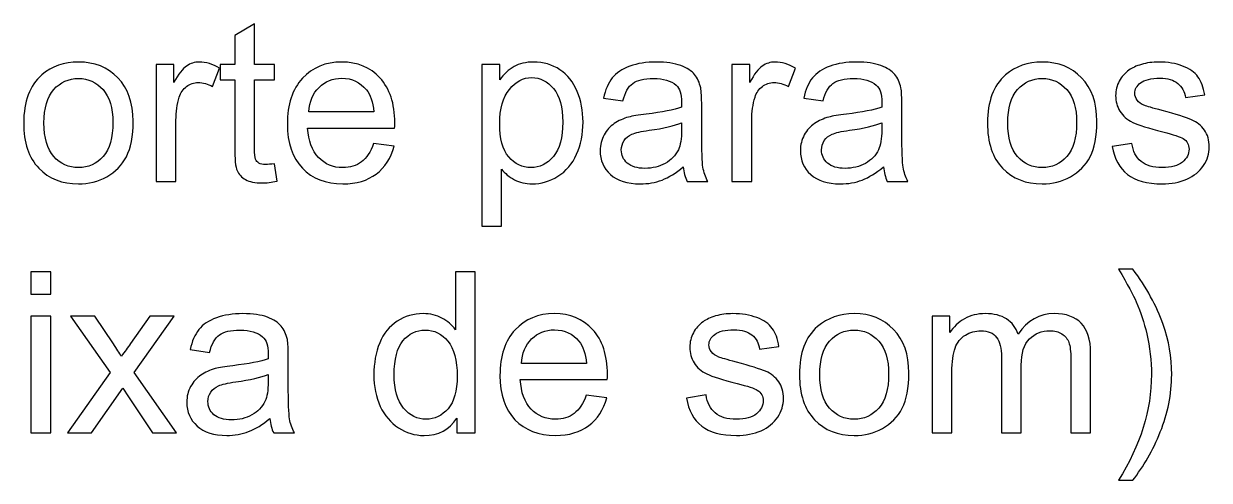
# Model space of a CAD drawing. Header units: millimetres. Extents: x -300 to 279, y -192 to 238.
# Drawn here: x 34.2 to 101, y 151.5 to 177.3 of the extents above; entities that cross this region are included whole.
import ezdxf

# ---------------------------------------------------------------- set-up
doc = ezdxf.new("R2010")
doc.units = ezdxf.units.MM
doc.layers.add('CAMADA_1', color=7, linetype='CONTINUOUS')

msp = doc.modelspace()

# ---------------------------------------------------------------- linework, layer by layer
at = {"layer": 'CAMADA_1', "color": 250}
for points, knots in [([(48.2909, 169.3916), (48.2909, 169.3916), (48.4433, 168.4052), (48.4433, 168.4052), (48.13, 168.3396), (47.8485, 168.3057), (47.603, 168.3057), (47.1987, 168.3057), (46.8854, 168.3692), (46.6611, 168.4983), (46.4388, 168.6274), (46.2822, 168.7947), (46.1912, 169.0042), (46.1002, 169.2138), (46.0557, 169.654), (46.0557, 170.325), (46.0557, 170.325), (46.0557, 174.1223), (46.0557, 174.1223), (46.0557, 174.1223), (45.2302, 174.1223), (45.2302, 174.1223), (45.2302, 174.1223), (45.2302, 174.9859), (45.2302, 174.9859), (45.2302, 174.9859), (46.0557, 174.9859), (46.0557, 174.9859), (46.0557, 174.9859), (46.0557, 176.6157), (46.0557, 176.6157), (46.0557, 176.6157), (47.1733, 177.2867), (47.1733, 177.2867), (47.1733, 177.2867), (47.1733, 174.9859), (47.1733, 174.9859), (47.1733, 174.9859), (48.2909, 174.9859), (48.2909, 174.9859), (48.2909, 174.9859), (48.2909, 174.1223), (48.2909, 174.1223), (48.2909, 174.1223), (47.1733, 174.1223), (47.1733, 174.1223), (47.1733, 174.1223), (47.1733, 170.2615), (47.1733, 170.2615), (47.1733, 169.9419), (47.1924, 169.7366), (47.2326, 169.6456), (47.2707, 169.5545), (47.3342, 169.4826), (47.4231, 169.4275), (47.512, 169.3746), (47.639, 169.3471), (47.8041, 169.3471), (47.9268, 169.3471), (48.0898, 169.3619), (48.2909, 169.3916)], [0, 0, 0, 0, 0.05, 0.05, 0.05, 0.1, 0.1, 0.1, 0.15, 0.15, 0.15, 0.2, 0.2, 0.2, 0.25, 0.25, 0.25, 0.3, 0.3, 0.3, 0.35, 0.35, 0.35, 0.4, 0.4, 0.4, 0.45, 0.45, 0.45, 0.5, 0.5, 0.5, 0.55, 0.55, 0.55, 0.6, 0.6, 0.6, 0.65, 0.65, 0.65, 0.7, 0.7, 0.7, 0.75, 0.75, 0.75, 0.8, 0.8, 0.8, 0.85, 0.85, 0.85, 0.9, 0.9, 0.9, 0.95, 0.95, 0.95, 1, 1, 1, 1]), ([(34.1537, 171.6903), (34.1537, 172.9073), (34.4924, 173.809), (35.1718, 174.3954), (35.737, 174.8822), (36.4291, 175.1256), (37.244, 175.1256), (38.1479, 175.1256), (38.8887, 174.8293), (39.4644, 174.2366), (40.038, 173.6461), (40.3259, 172.8269), (40.3259, 171.7834), (40.3259, 170.9367), (40.1989, 170.2721), (39.9449, 169.7874), (39.6909, 169.3027), (39.3205, 168.9259), (38.8337, 168.6571), (38.3489, 168.3882), (37.8177, 168.2549), (37.244, 168.2549), (36.3212, 168.2549), (35.5761, 168.5491), (35.0067, 169.1397), (34.4373, 169.7302), (34.1537, 170.5811), (34.1537, 171.6903)], [0, 0, 0, 0, 0.1111111, 0.1111111, 0.1111111, 0.2222222, 0.2222222, 0.2222222, 0.3333333, 0.3333333, 0.3333333, 0.4444444, 0.4444444, 0.4444444, 0.5555556, 0.5555556, 0.5555556, 0.6666667, 0.6666667, 0.6666667, 0.7777778, 0.7777778, 0.7777778, 0.8888889, 0.8888889, 0.8888889, 1, 1, 1, 1]), ([(41.6234, 168.3946), (41.6234, 168.3946), (41.6234, 174.9859), (41.6234, 174.9859), (41.6234, 174.9859), (42.6267, 174.9859), (42.6267, 174.9859), (42.6267, 174.9859), (42.6267, 173.9763), (42.6267, 173.9763), (42.8828, 174.444), (43.1199, 174.7531), (43.3379, 174.9012), (43.5559, 175.0515), (43.7951, 175.1256), (44.0555, 175.1256), (44.4322, 175.1256), (44.8153, 175.0071), (45.2048, 174.7721), (45.2048, 174.7721), (44.8069, 173.7413), (44.8069, 173.7413), (44.5359, 173.8937), (44.265, 173.9699), (43.9941, 173.9699), (43.7507, 173.9699), (43.5326, 173.8958), (43.34, 173.7498), (43.1474, 173.6037), (43.0098, 173.4005), (42.9273, 173.1402), (42.8024, 172.7444), (42.741, 172.3104), (42.741, 171.8384), (42.741, 171.8384), (42.741, 168.3946), (42.741, 168.3946), (42.741, 168.3946), (41.6234, 168.3946), (41.6234, 168.3946)], [0, 0, 0, 0, 0.0769231, 0.0769231, 0.0769231, 0.1538462, 0.1538462, 0.1538462, 0.2307692, 0.2307692, 0.2307692, 0.3076923, 0.3076923, 0.3076923, 0.3846154, 0.3846154, 0.3846154, 0.4615385, 0.4615385, 0.4615385, 0.5384615, 0.5384615, 0.5384615, 0.6153846, 0.6153846, 0.6153846, 0.6923077, 0.6923077, 0.6923077, 0.7692308, 0.7692308, 0.7692308, 0.8461538, 0.8461538, 0.8461538, 0.9230769, 0.9230769, 0.9230769, 1, 1, 1, 1]), ([(53.8895, 170.5282), (53.8895, 170.5282), (55.0452, 170.3758), (55.0452, 170.3758), (54.8653, 169.7048), (54.5287, 169.182), (54.0377, 168.8116), (53.5466, 168.4412), (52.9201, 168.2549), (52.156, 168.2549), (51.195, 168.2549), (50.433, 168.5512), (49.87, 169.1439), (49.3069, 169.7345), (49.0254, 170.5663), (49.0254, 171.6352), (49.0254, 172.7401), (49.309, 173.5995), (49.8784, 174.2091), (50.4478, 174.8208), (51.1865, 175.1256), (52.0946, 175.1256), (52.973, 175.1256), (53.6905, 174.8272), (54.2472, 174.2281), (54.8039, 173.6291), (55.0833, 172.7867), (55.0833, 171.7008), (55.0833, 171.6352), (55.0812, 171.5357), (55.077, 171.4045), (55.077, 171.4045), (50.1684, 171.4045), (50.1684, 171.4045), (50.2107, 170.6827), (50.4139, 170.1282), (50.7822, 169.745), (51.1484, 169.3619), (51.6077, 169.1693), (52.156, 169.1693), (52.5645, 169.1693), (52.9137, 169.2773), (53.2016, 169.4932), (53.4916, 169.7091), (53.7202, 170.0541), (53.8895, 170.5282)], [0, 0, 0, 0, 0.0666667, 0.0666667, 0.0666667, 0.1333333, 0.1333333, 0.1333333, 0.2, 0.2, 0.2, 0.2666667, 0.2666667, 0.2666667, 0.3333333, 0.3333333, 0.3333333, 0.4, 0.4, 0.4, 0.4666667, 0.4666667, 0.4666667, 0.5333333, 0.5333333, 0.5333333, 0.6, 0.6, 0.6, 0.6666667, 0.6666667, 0.6666667, 0.7333333, 0.7333333, 0.7333333, 0.8, 0.8, 0.8, 0.8666667, 0.8666667, 0.8666667, 0.9333333, 0.9333333, 0.9333333, 1, 1, 1, 1]), ([(59.9855, 165.8673), (59.9855, 165.8673), (59.9855, 174.9859), (59.9855, 174.9859), (59.9855, 174.9859), (61.0015, 174.9859), (61.0015, 174.9859), (61.0015, 174.9859), (61.0015, 174.1202), (61.0015, 174.1202), (61.2407, 174.4546), (61.5116, 174.7065), (61.8143, 174.8737), (62.1149, 175.0409), (62.4811, 175.1256), (62.9107, 175.1256), (63.4738, 175.1256), (63.9691, 174.9817), (64.3988, 174.6917), (64.8284, 174.4038), (65.1523, 173.9953), (65.3724, 173.4704), (65.5904, 172.9433), (65.7005, 172.3676), (65.7005, 171.7389), (65.7005, 171.068), (65.5799, 170.4626), (65.3386, 169.9228), (65.0973, 169.3852), (64.7459, 168.9725), (64.2845, 168.6846), (63.8251, 168.3988), (63.3404, 168.2549), (62.8324, 168.2549), (62.4599, 168.2549), (62.1255, 168.3332), (61.8312, 168.4899), (61.5349, 168.6465), (61.2936, 168.8433), (61.1031, 169.0825), (61.1031, 169.0825), (61.1031, 165.8673), (61.1031, 165.8673), (61.1031, 165.8673), (59.9855, 165.8673), (59.9855, 165.8673)], [0, 0, 0, 0, 0.0666667, 0.0666667, 0.0666667, 0.1333333, 0.1333333, 0.1333333, 0.2, 0.2, 0.2, 0.2666667, 0.2666667, 0.2666667, 0.3333333, 0.3333333, 0.3333333, 0.4, 0.4, 0.4, 0.4666667, 0.4666667, 0.4666667, 0.5333333, 0.5333333, 0.5333333, 0.6, 0.6, 0.6, 0.6666667, 0.6666667, 0.6666667, 0.7333333, 0.7333333, 0.7333333, 0.8, 0.8, 0.8, 0.8666667, 0.8666667, 0.8666667, 0.9333333, 0.9333333, 0.9333333, 1, 1, 1, 1]), ([(71.3541, 169.2201), (70.9392, 168.8666), (70.5392, 168.619), (70.1561, 168.4729), (69.773, 168.3269), (69.3623, 168.2549), (68.9221, 168.2549), (68.1982, 168.2549), (67.6415, 168.4306), (67.252, 168.7841), (66.8625, 169.1354), (66.6678, 169.5863), (66.6678, 170.1345), (66.6678, 170.4562), (66.7419, 170.7505), (66.8879, 171.0172), (67.0361, 171.2839), (67.2287, 171.4955), (67.4658, 171.6564), (67.705, 171.8173), (67.9717, 171.94), (68.2701, 172.0226), (68.4903, 172.0797), (68.8226, 172.1348), (69.265, 172.1898), (70.1667, 172.2956), (70.8334, 172.4247), (71.2589, 172.5729), (71.2631, 172.7253), (71.2652, 172.8227), (71.2652, 172.8629), (71.2652, 173.3159), (71.1594, 173.6355), (70.9477, 173.8217), (70.662, 174.0736), (70.2365, 174.1985), (69.6735, 174.1985), (69.1464, 174.1985), (68.757, 174.1054), (68.5072, 173.9212), (68.2553, 173.7371), (68.0712, 173.4111), (67.9505, 172.9412), (67.9505, 172.9412), (66.8583, 173.0936), (66.8583, 173.0936), (66.9578, 173.5614), (67.1208, 173.9403), (67.3494, 174.2281), (67.578, 174.516), (67.9082, 174.7361), (68.34, 174.8928), (68.7697, 175.0473), (69.2713, 175.1256), (69.8386, 175.1256), (70.4016, 175.1256), (70.8609, 175.06), (71.2144, 174.9266), (71.5658, 174.7933), (71.8261, 174.6282), (71.9912, 174.4271), (72.1563, 174.226), (72.2727, 173.972), (72.3405, 173.6651), (72.3765, 173.4746), (72.3955, 173.1317), (72.3955, 172.6385), (72.3955, 172.6385), (72.3955, 171.1569), (72.3955, 171.1569), (72.3955, 170.1218), (72.4188, 169.4678), (72.4654, 169.1905), (72.5098, 168.9132), (72.6029, 168.6486), (72.7384, 168.3946), (72.7384, 168.3946), (71.57, 168.3946), (71.57, 168.3946), (71.4578, 168.6296), (71.3859, 168.9047), (71.3541, 169.2201)], [0, 0, 0, 0, 0.037037, 0.037037, 0.037037, 0.0740741, 0.0740741, 0.0740741, 0.1111111, 0.1111111, 0.1111111, 0.1481481, 0.1481481, 0.1481481, 0.1851852, 0.1851852, 0.1851852, 0.2222222, 0.2222222, 0.2222222, 0.2592593, 0.2592593, 0.2592593, 0.2962963, 0.2962963, 0.2962963, 0.3333333, 0.3333333, 0.3333333, 0.3703704, 0.3703704, 0.3703704, 0.4074074, 0.4074074, 0.4074074, 0.4444444, 0.4444444, 0.4444444, 0.4814815, 0.4814815, 0.4814815, 0.5185185, 0.5185185, 0.5185185, 0.5555556, 0.5555556, 0.5555556, 0.5925926, 0.5925926, 0.5925926, 0.6296296, 0.6296296, 0.6296296, 0.6666667, 0.6666667, 0.6666667, 0.7037037, 0.7037037, 0.7037037, 0.7407407, 0.7407407, 0.7407407, 0.7777778, 0.7777778, 0.7777778, 0.8148148, 0.8148148, 0.8148148, 0.8518519, 0.8518519, 0.8518519, 0.8888889, 0.8888889, 0.8888889, 0.9259259, 0.9259259, 0.9259259, 0.962963, 0.962963, 0.962963, 1, 1, 1, 1]), ([(74.0994, 168.3946), (74.0994, 168.3946), (74.0994, 174.9859), (74.0994, 174.9859), (74.0994, 174.9859), (75.1027, 174.9859), (75.1027, 174.9859), (75.1027, 174.9859), (75.1027, 173.9763), (75.1027, 173.9763), (75.3588, 174.444), (75.5959, 174.7531), (75.8139, 174.9012), (76.0319, 175.0515), (76.2711, 175.1256), (76.5315, 175.1256), (76.9082, 175.1256), (77.2913, 175.0071), (77.6808, 174.7721), (77.6808, 174.7721), (77.2829, 173.7413), (77.2829, 173.7413), (77.0119, 173.8937), (76.741, 173.9699), (76.4701, 173.9699), (76.2267, 173.9699), (76.0086, 173.8958), (75.816, 173.7498), (75.6234, 173.6037), (75.4858, 173.4005), (75.4033, 173.1402), (75.2784, 172.7444), (75.217, 172.3104), (75.217, 171.8384), (75.217, 171.8384), (75.217, 168.3946), (75.217, 168.3946), (75.217, 168.3946), (74.0994, 168.3946), (74.0994, 168.3946)], [0, 0, 0, 0, 0.0769231, 0.0769231, 0.0769231, 0.1538462, 0.1538462, 0.1538462, 0.2307692, 0.2307692, 0.2307692, 0.3076923, 0.3076923, 0.3076923, 0.3846154, 0.3846154, 0.3846154, 0.4615385, 0.4615385, 0.4615385, 0.5384615, 0.5384615, 0.5384615, 0.6153846, 0.6153846, 0.6153846, 0.6923077, 0.6923077, 0.6923077, 0.7692308, 0.7692308, 0.7692308, 0.8461538, 0.8461538, 0.8461538, 0.9230769, 0.9230769, 0.9230769, 1, 1, 1, 1]), ([(82.6465, 169.2201), (82.2316, 168.8666), (81.8316, 168.619), (81.4485, 168.4729), (81.0654, 168.3269), (80.6547, 168.2549), (80.2145, 168.2549), (79.4906, 168.2549), (78.9339, 168.4306), (78.5444, 168.7841), (78.1549, 169.1354), (77.9602, 169.5863), (77.9602, 170.1345), (77.9602, 170.4562), (78.0343, 170.7505), (78.1803, 171.0172), (78.3285, 171.2839), (78.5211, 171.4955), (78.7582, 171.6564), (78.9974, 171.8173), (79.2641, 171.94), (79.5625, 172.0226), (79.7827, 172.0797), (80.115, 172.1348), (80.5574, 172.1898), (81.4591, 172.2956), (82.1258, 172.4247), (82.5513, 172.5729), (82.5555, 172.7253), (82.5576, 172.8227), (82.5576, 172.8629), (82.5576, 173.3159), (82.4518, 173.6355), (82.2401, 173.8217), (81.9544, 174.0736), (81.5289, 174.1985), (80.9659, 174.1985), (80.4388, 174.1985), (80.0494, 174.1054), (79.7996, 173.9212), (79.5477, 173.7371), (79.3636, 173.4111), (79.2429, 172.9412), (79.2429, 172.9412), (78.1507, 173.0936), (78.1507, 173.0936), (78.2502, 173.5614), (78.4132, 173.9403), (78.6418, 174.2281), (78.8704, 174.516), (79.2006, 174.7361), (79.6324, 174.8928), (80.0621, 175.0473), (80.5637, 175.1256), (81.131, 175.1256), (81.694, 175.1256), (82.1533, 175.06), (82.5068, 174.9266), (82.8582, 174.7933), (83.1185, 174.6282), (83.2836, 174.4271), (83.4487, 174.226), (83.5651, 173.972), (83.6329, 173.6651), (83.6689, 173.4746), (83.6879, 173.1317), (83.6879, 172.6385), (83.6879, 172.6385), (83.6879, 171.1569), (83.6879, 171.1569), (83.6879, 170.1218), (83.7112, 169.4678), (83.7578, 169.1905), (83.8022, 168.9132), (83.8953, 168.6486), (84.0308, 168.3946), (84.0308, 168.3946), (82.8624, 168.3946), (82.8624, 168.3946), (82.7502, 168.6296), (82.6783, 168.9047), (82.6465, 169.2201)], [0, 0, 0, 0, 0.037037, 0.037037, 0.037037, 0.0740741, 0.0740741, 0.0740741, 0.1111111, 0.1111111, 0.1111111, 0.1481481, 0.1481481, 0.1481481, 0.1851852, 0.1851852, 0.1851852, 0.2222222, 0.2222222, 0.2222222, 0.2592593, 0.2592593, 0.2592593, 0.2962963, 0.2962963, 0.2962963, 0.3333333, 0.3333333, 0.3333333, 0.3703704, 0.3703704, 0.3703704, 0.4074074, 0.4074074, 0.4074074, 0.4444444, 0.4444444, 0.4444444, 0.4814815, 0.4814815, 0.4814815, 0.5185185, 0.5185185, 0.5185185, 0.5555556, 0.5555556, 0.5555556, 0.5925926, 0.5925926, 0.5925926, 0.6296296, 0.6296296, 0.6296296, 0.6666667, 0.6666667, 0.6666667, 0.7037037, 0.7037037, 0.7037037, 0.7407407, 0.7407407, 0.7407407, 0.7777778, 0.7777778, 0.7777778, 0.8148148, 0.8148148, 0.8148148, 0.8518519, 0.8518519, 0.8518519, 0.8888889, 0.8888889, 0.8888889, 0.9259259, 0.9259259, 0.9259259, 0.962963, 0.962963, 0.962963, 1, 1, 1, 1]), ([(88.5139, 171.6903), (88.5139, 172.9073), (88.8526, 173.809), (89.532, 174.3954), (90.0972, 174.8822), (90.7893, 175.1256), (91.6042, 175.1256), (92.5081, 175.1256), (93.2489, 174.8293), (93.8246, 174.2366), (94.3982, 173.6461), (94.6861, 172.8269), (94.6861, 171.7834), (94.6861, 170.9367), (94.5591, 170.2721), (94.3051, 169.7874), (94.0511, 169.3027), (93.6807, 168.9259), (93.1939, 168.6571), (92.7091, 168.3882), (92.1779, 168.2549), (91.6042, 168.2549), (90.6814, 168.2549), (89.9363, 168.5491), (89.3669, 169.1397), (88.7975, 169.7302), (88.5139, 170.5811), (88.5139, 171.6903)], [0, 0, 0, 0, 0.1111111, 0.1111111, 0.1111111, 0.2222222, 0.2222222, 0.2222222, 0.3333333, 0.3333333, 0.3333333, 0.4444444, 0.4444444, 0.4444444, 0.5555556, 0.5555556, 0.5555556, 0.6666667, 0.6666667, 0.6666667, 0.7777778, 0.7777778, 0.7777778, 0.8888889, 0.8888889, 0.8888889, 1, 1, 1, 1]), ([(95.5518, 170.3631), (95.5518, 170.3631), (96.6567, 170.5409), (96.6567, 170.5409), (96.7181, 170.0985), (96.8917, 169.7599), (97.1753, 169.5228), (97.4589, 169.2878), (97.8569, 169.1693), (98.3649, 169.1693), (98.8792, 169.1693), (99.2602, 169.273), (99.51, 169.4826), (99.7576, 169.69), (99.8825, 169.9355), (99.8825, 170.2171), (99.8825, 170.4689), (99.7703, 170.6679), (99.5481, 170.8118), (99.3914, 170.9113), (99.0104, 171.0362), (98.4051, 171.1907), (97.588, 171.396), (97.0229, 171.5738), (96.7054, 171.7241), (96.39, 171.8765), (96.1508, 172.084), (95.9878, 172.3507), (95.8249, 172.6152), (95.7423, 172.9095), (95.7423, 173.2312), (95.7423, 173.5254), (95.81, 173.7963), (95.9434, 174.0461), (96.0789, 174.2959), (96.2609, 174.5033), (96.4916, 174.6684), (96.6652, 174.7954), (96.9022, 174.9034), (97.2007, 174.9923), (97.5013, 175.0812), (97.8209, 175.1256), (98.1638, 175.1256), (98.6802, 175.1256), (99.1332, 175.0515), (99.5227, 174.9012), (99.9143, 174.7531), (100.2021, 174.5499), (100.3884, 174.2959), (100.5725, 174.0398), (100.7017, 173.699), (100.7715, 173.2714), (100.7715, 173.2714), (99.6793, 173.119), (99.6793, 173.119), (99.6306, 173.4619), (99.4867, 173.7307), (99.2496, 173.9233), (99.0126, 174.116), (98.6781, 174.2112), (98.2442, 174.2112), (97.7341, 174.2112), (97.3679, 174.1265), (97.1499, 173.9572), (96.9319, 173.7879), (96.8218, 173.5889), (96.8218, 173.3624), (96.8218, 173.2185), (96.8663, 173.0873), (96.9573, 172.9708), (97.0483, 172.8523), (97.1901, 172.7528), (97.3848, 172.6745), (97.497, 172.6322), (97.823, 172.5369), (98.3691, 172.3888), (99.1565, 172.1792), (99.7068, 172.0056), (100.0201, 171.8723), (100.3334, 171.7389), (100.5789, 171.5421), (100.7567, 171.2881), (100.9366, 171.032), (101.0255, 170.7145), (101.0255, 170.3335), (101.0255, 169.9631), (100.9176, 169.6138), (100.6995, 169.2857), (100.4815, 168.9576), (100.1683, 168.7036), (99.7597, 168.5237), (99.3491, 168.3438), (98.8856, 168.2549), (98.3691, 168.2549), (97.514, 168.2549), (96.8599, 168.4327), (96.4112, 168.7862), (95.9624, 169.1418), (95.6767, 169.6667), (95.5518, 170.3631)], [0, 0, 0, 0, 0.030303, 0.030303, 0.030303, 0.0606061, 0.0606061, 0.0606061, 0.0909091, 0.0909091, 0.0909091, 0.1212121, 0.1212121, 0.1212121, 0.1515152, 0.1515152, 0.1515152, 0.1818182, 0.1818182, 0.1818182, 0.2121212, 0.2121212, 0.2121212, 0.2424242, 0.2424242, 0.2424242, 0.2727273, 0.2727273, 0.2727273, 0.3030303, 0.3030303, 0.3030303, 0.3333333, 0.3333333, 0.3333333, 0.3636364, 0.3636364, 0.3636364, 0.3939394, 0.3939394, 0.3939394, 0.4242424, 0.4242424, 0.4242424, 0.4545455, 0.4545455, 0.4545455, 0.4848485, 0.4848485, 0.4848485, 0.5151515, 0.5151515, 0.5151515, 0.5454545, 0.5454545, 0.5454545, 0.5757576, 0.5757576, 0.5757576, 0.6060606, 0.6060606, 0.6060606, 0.6363636, 0.6363636, 0.6363636, 0.6666667, 0.6666667, 0.6666667, 0.6969697, 0.6969697, 0.6969697, 0.7272727, 0.7272727, 0.7272727, 0.7575758, 0.7575758, 0.7575758, 0.7878788, 0.7878788, 0.7878788, 0.8181818, 0.8181818, 0.8181818, 0.8484848, 0.8484848, 0.8484848, 0.8787879, 0.8787879, 0.8787879, 0.9090909, 0.9090909, 0.9090909, 0.9393939, 0.9393939, 0.9393939, 0.969697, 0.969697, 0.969697, 1, 1, 1, 1]), ([(35.2967, 171.6881), (35.2967, 170.8457), (35.4809, 170.2149), (35.8492, 169.798), (36.2196, 169.3789), (36.6831, 169.1693), (37.244, 169.1693), (37.7986, 169.1693), (38.26, 169.3789), (38.6305, 169.8001), (38.9988, 170.2213), (39.1829, 170.8626), (39.1829, 171.7241), (39.1829, 172.5369), (38.9966, 173.1529), (38.6262, 173.5699), (38.2558, 173.989), (37.7944, 174.1985), (37.244, 174.1985), (36.6831, 174.1985), (36.2196, 173.9911), (35.8492, 173.5741), (35.4809, 173.1571), (35.2967, 172.5285), (35.2967, 171.6881)], [0, 0, 0, 0, 0.125, 0.125, 0.125, 0.25, 0.25, 0.25, 0.375, 0.375, 0.375, 0.5, 0.5, 0.5, 0.625, 0.625, 0.625, 0.75, 0.75, 0.75, 0.875, 0.875, 0.875, 1, 1, 1, 1]), ([(50.2319, 172.3189), (50.2319, 172.3189), (53.9022, 172.3189), (53.9022, 172.3189), (53.8535, 172.8735), (53.7117, 173.2883), (53.481, 173.5656), (53.1275, 173.9953), (52.6661, 174.2112), (52.1009, 174.2112), (51.5887, 174.2112), (51.159, 174.0398), (50.8098, 173.6969), (50.4626, 173.354), (50.27, 172.8946), (50.2319, 172.3189)], [0, 0, 0, 0, 0.2, 0.2, 0.2, 0.4, 0.4, 0.4, 0.6, 0.6, 0.6, 0.8, 0.8, 0.8, 1, 1, 1, 1]), ([(61.0015, 171.65), (61.0015, 170.8055), (61.173, 170.1811), (61.5137, 169.7768), (61.8566, 169.3725), (62.2715, 169.1693), (62.7583, 169.1693), (63.2536, 169.1693), (63.677, 169.3789), (64.0283, 169.798), (64.3818, 170.2171), (64.5575, 170.8648), (64.5575, 171.7432), (64.5575, 172.5814), (64.3861, 173.2079), (64.041, 173.6249), (63.696, 174.0419), (63.2854, 174.2493), (62.807, 174.2493), (62.3329, 174.2493), (61.9138, 174.0271), (61.5497, 173.5847), (61.1835, 173.1402), (61.0015, 172.4967), (61.0015, 171.65)], [0, 0, 0, 0, 0.125, 0.125, 0.125, 0.25, 0.25, 0.25, 0.375, 0.375, 0.375, 0.5, 0.5, 0.5, 0.625, 0.625, 0.625, 0.75, 0.75, 0.75, 0.875, 0.875, 0.875, 1, 1, 1, 1]), ([(89.6569, 171.6881), (89.6569, 170.8457), (89.8411, 170.2149), (90.2094, 169.798), (90.5798, 169.3789), (91.0433, 169.1693), (91.6042, 169.1693), (92.1588, 169.1693), (92.6202, 169.3789), (92.9907, 169.8001), (93.359, 170.2213), (93.5431, 170.8626), (93.5431, 171.7241), (93.5431, 172.5369), (93.3568, 173.1529), (92.9864, 173.5699), (92.616, 173.989), (92.1546, 174.1985), (91.6042, 174.1985), (91.0433, 174.1985), (90.5798, 173.9911), (90.2094, 173.5741), (89.8411, 173.1571), (89.6569, 172.5285), (89.6569, 171.6881)], [0, 0, 0, 0, 0.125, 0.125, 0.125, 0.25, 0.25, 0.25, 0.375, 0.375, 0.375, 0.5, 0.5, 0.5, 0.625, 0.625, 0.625, 0.75, 0.75, 0.75, 0.875, 0.875, 0.875, 1, 1, 1, 1]), ([(71.2652, 171.6966), (70.8588, 171.5315), (70.2492, 171.3918), (69.4364, 171.2775), (68.975, 171.2119), (68.649, 171.1378), (68.4585, 171.0553), (68.268, 170.9727), (68.122, 170.8521), (68.0182, 170.6954), (67.9145, 170.5367), (67.8616, 170.361), (67.8616, 170.1663), (67.8616, 169.872), (67.9738, 169.6244), (68.2003, 169.4275), (68.4268, 169.2307), (68.757, 169.1312), (69.1909, 169.1312), (69.6206, 169.1312), (70.0037, 169.2243), (70.3402, 169.4127), (70.6747, 169.599), (70.9223, 169.8551), (71.0789, 170.179), (71.1996, 170.4308), (71.2589, 170.8013), (71.2589, 171.2902), (71.2589, 171.2902), (71.2652, 171.6966), (71.2652, 171.6966)], [0, 0, 0, 0, 0.1, 0.1, 0.1, 0.2, 0.2, 0.2, 0.3, 0.3, 0.3, 0.4, 0.4, 0.4, 0.5, 0.5, 0.5, 0.6, 0.6, 0.6, 0.7, 0.7, 0.7, 0.8, 0.8, 0.8, 0.9, 0.9, 0.9, 1, 1, 1, 1]), ([(82.5576, 171.6966), (82.1512, 171.5315), (81.5416, 171.3918), (80.7288, 171.2775), (80.2674, 171.2119), (79.9414, 171.1378), (79.7509, 171.0553), (79.5604, 170.9727), (79.4144, 170.8521), (79.3106, 170.6954), (79.2069, 170.5367), (79.154, 170.361), (79.154, 170.1663), (79.154, 169.872), (79.2662, 169.6244), (79.4927, 169.4275), (79.7192, 169.2307), (80.0494, 169.1312), (80.4833, 169.1312), (80.913, 169.1312), (81.2961, 169.2243), (81.6326, 169.4127), (81.9671, 169.599), (82.2147, 169.8551), (82.3713, 170.179), (82.492, 170.4308), (82.5513, 170.8013), (82.5513, 171.2902), (82.5513, 171.2902), (82.5576, 171.6966), (82.5576, 171.6966)], [0, 0, 0, 0, 0.1, 0.1, 0.1, 0.2, 0.2, 0.2, 0.3, 0.3, 0.3, 0.4, 0.4, 0.4, 0.5, 0.5, 0.5, 0.6, 0.6, 0.6, 0.7, 0.7, 0.7, 0.8, 0.8, 0.8, 0.9, 0.9, 0.9, 1, 1, 1, 1]), ([(34.5601, 162.0298), (34.5601, 162.0298), (34.5601, 163.2998), (34.5601, 163.2998), (34.5601, 163.2998), (35.6777, 163.2998), (35.6777, 163.2998), (35.6777, 163.2998), (35.6777, 162.0298), (35.6777, 162.0298), (35.6777, 162.0298), (34.5601, 162.0298), (34.5601, 162.0298)], [0, 0, 0, 0, 0.25, 0.25, 0.25, 0.5, 0.5, 0.5, 0.75, 0.75, 0.75, 1, 1, 1, 1]), ([(58.5779, 154.2066), (58.5779, 154.2066), (58.5779, 155.0427), (58.5779, 155.0427), (58.1609, 154.3929), (57.5471, 154.0669), (56.7364, 154.0669), (56.2115, 154.0669), (55.7289, 154.2108), (55.2907, 154.5008), (54.8505, 154.7887), (54.5097, 155.193), (54.2663, 155.7094), (54.025, 156.228), (53.9043, 156.8228), (53.9043, 157.4959), (53.9043, 158.1521), (54.0144, 158.7469), (54.2324, 159.2824), (54.4525, 159.8158), (54.7806, 160.2264), (55.2188, 160.51), (55.6548, 160.7958), (56.1459, 160.9376), (56.6856, 160.9376), (57.0835, 160.9376), (57.437, 160.8529), (57.7461, 160.6857), (58.0551, 160.5185), (58.307, 160.2984), (58.5017, 160.0296), (58.5017, 160.0296), (58.5017, 163.2998), (58.5017, 163.2998), (58.5017, 163.2998), (59.6193, 163.2998), (59.6193, 163.2998), (59.6193, 163.2998), (59.6193, 154.2066), (59.6193, 154.2066), (59.6193, 154.2066), (58.5779, 154.2066), (58.5779, 154.2066)], [0, 0, 0, 0, 0.0714286, 0.0714286, 0.0714286, 0.1428571, 0.1428571, 0.1428571, 0.2142857, 0.2142857, 0.2142857, 0.2857143, 0.2857143, 0.2857143, 0.3571429, 0.3571429, 0.3571429, 0.4285714, 0.4285714, 0.4285714, 0.5, 0.5, 0.5, 0.5714286, 0.5714286, 0.5714286, 0.6428571, 0.6428571, 0.6428571, 0.7142857, 0.7142857, 0.7142857, 0.7857143, 0.7857143, 0.7857143, 0.8571429, 0.8571429, 0.8571429, 0.9285714, 0.9285714, 0.9285714, 1, 1, 1, 1]), ([(96.7075, 151.5396), (96.7075, 151.5396), (95.9074, 151.5396), (95.9074, 151.5396), (97.1435, 153.5229), (97.7616, 155.5084), (97.7616, 157.4959), (97.7616, 158.2727), (97.6727, 159.0432), (97.4949, 159.8073), (97.3552, 160.4275), (97.1584, 161.0223), (96.9065, 161.5938), (96.7456, 161.9642), (96.4112, 162.5844), (95.9074, 163.4522), (95.9074, 163.4522), (96.7075, 163.4522), (96.7075, 163.4522), (97.4822, 162.415), (98.0558, 161.3736), (98.4284, 160.328), (98.7459, 159.4284), (98.9046, 158.4865), (98.9046, 157.5023), (98.9046, 156.3868), (98.6908, 155.3073), (98.2633, 154.2659), (97.8378, 153.2245), (97.3192, 152.3164), (96.7075, 151.5396)], [0, 0, 0, 0, 0.1, 0.1, 0.1, 0.2, 0.2, 0.2, 0.3, 0.3, 0.3, 0.4, 0.4, 0.4, 0.5, 0.5, 0.5, 0.6, 0.6, 0.6, 0.7, 0.7, 0.7, 0.8, 0.8, 0.8, 0.9, 0.9, 0.9, 1, 1, 1, 1]), ([(34.5601, 154.2066), (34.5601, 154.2066), (34.5601, 160.7979), (34.5601, 160.7979), (34.5601, 160.7979), (35.6777, 160.7979), (35.6777, 160.7979), (35.6777, 160.7979), (35.6777, 154.2066), (35.6777, 154.2066), (35.6777, 154.2066), (34.5601, 154.2066), (34.5601, 154.2066)], [0, 0, 0, 0, 0.25, 0.25, 0.25, 0.5, 0.5, 0.5, 0.75, 0.75, 0.75, 1, 1, 1, 1]), ([(36.6196, 154.2066), (36.6196, 154.2066), (39.0263, 157.6208), (39.0263, 157.6208), (39.0263, 157.6208), (36.7974, 160.7979), (36.7974, 160.7979), (36.7974, 160.7979), (38.1711, 160.7979), (38.1711, 160.7979), (38.1711, 160.7979), (39.2125, 159.2422), (39.2125, 159.2422), (39.4051, 158.9501), (39.5575, 158.713), (39.6655, 158.5267), (39.8539, 158.7913), (40.0211, 159.0305), (40.1714, 159.2443), (40.1714, 159.2443), (41.2678, 160.7979), (41.2678, 160.7979), (41.2678, 160.7979), (42.6331, 160.7979), (42.6331, 160.7979), (42.6331, 160.7979), (40.3915, 157.6208), (40.3915, 157.6208), (40.3915, 157.6208), (42.7791, 154.2066), (42.7791, 154.2066), (42.7791, 154.2066), (41.4202, 154.2066), (41.4202, 154.2066), (41.4202, 154.2066), (40.0571, 156.2386), (40.0571, 156.2386), (40.0571, 156.2386), (39.7459, 156.7276), (39.7459, 156.7276), (39.7459, 156.7276), (37.9849, 154.2066), (37.9849, 154.2066), (37.9849, 154.2066), (36.6196, 154.2066), (36.6196, 154.2066)], [0, 0, 0, 0, 0.0666667, 0.0666667, 0.0666667, 0.1333333, 0.1333333, 0.1333333, 0.2, 0.2, 0.2, 0.2666667, 0.2666667, 0.2666667, 0.3333333, 0.3333333, 0.3333333, 0.4, 0.4, 0.4, 0.4666667, 0.4666667, 0.4666667, 0.5333333, 0.5333333, 0.5333333, 0.6, 0.6, 0.6, 0.6666667, 0.6666667, 0.6666667, 0.7333333, 0.7333333, 0.7333333, 0.8, 0.8, 0.8, 0.8666667, 0.8666667, 0.8666667, 0.9333333, 0.9333333, 0.9333333, 1, 1, 1, 1]), ([(48.0369, 155.0321), (47.622, 154.6786), (47.222, 154.431), (46.8389, 154.2849), (46.4558, 154.1389), (46.0451, 154.0669), (45.6049, 154.0669), (44.881, 154.0669), (44.3243, 154.2426), (43.9348, 154.5961), (43.5453, 154.9474), (43.3506, 155.3983), (43.3506, 155.9465), (43.3506, 156.2682), (43.4247, 156.5625), (43.5707, 156.8292), (43.7189, 157.0959), (43.9115, 157.3075), (44.1486, 157.4684), (44.3878, 157.6293), (44.6545, 157.752), (44.9529, 157.8346), (45.1731, 157.8917), (45.5054, 157.9468), (45.9478, 158.0018), (46.8495, 158.1076), (47.5162, 158.2367), (47.9417, 158.3849), (47.9459, 158.5373), (47.948, 158.6347), (47.948, 158.6749), (47.948, 159.1279), (47.8422, 159.4475), (47.6305, 159.6337), (47.3448, 159.8856), (46.9193, 160.0105), (46.3563, 160.0105), (45.8292, 160.0105), (45.4398, 159.9174), (45.19, 159.7332), (44.9381, 159.5491), (44.754, 159.2231), (44.6333, 158.7532), (44.6333, 158.7532), (43.5411, 158.9056), (43.5411, 158.9056), (43.6406, 159.3734), (43.8036, 159.7523), (44.0322, 160.0401), (44.2608, 160.328), (44.591, 160.5481), (45.0228, 160.7048), (45.4525, 160.8593), (45.9541, 160.9376), (46.5214, 160.9376), (47.0844, 160.9376), (47.5437, 160.872), (47.8972, 160.7386), (48.2486, 160.6053), (48.5089, 160.4402), (48.674, 160.2391), (48.8391, 160.038), (48.9555, 159.784), (49.0233, 159.4771), (49.0593, 159.2866), (49.0783, 158.9437), (49.0783, 158.4505), (49.0783, 158.4505), (49.0783, 156.9689), (49.0783, 156.9689), (49.0783, 155.9338), (49.1016, 155.2798), (49.1482, 155.0025), (49.1926, 154.7252), (49.2857, 154.4606), (49.4212, 154.2066), (49.4212, 154.2066), (48.2528, 154.2066), (48.2528, 154.2066), (48.1406, 154.4416), (48.0687, 154.7167), (48.0369, 155.0321)], [0, 0, 0, 0, 0.037037, 0.037037, 0.037037, 0.0740741, 0.0740741, 0.0740741, 0.1111111, 0.1111111, 0.1111111, 0.1481481, 0.1481481, 0.1481481, 0.1851852, 0.1851852, 0.1851852, 0.2222222, 0.2222222, 0.2222222, 0.2592593, 0.2592593, 0.2592593, 0.2962963, 0.2962963, 0.2962963, 0.3333333, 0.3333333, 0.3333333, 0.3703704, 0.3703704, 0.3703704, 0.4074074, 0.4074074, 0.4074074, 0.4444444, 0.4444444, 0.4444444, 0.4814815, 0.4814815, 0.4814815, 0.5185185, 0.5185185, 0.5185185, 0.5555556, 0.5555556, 0.5555556, 0.5925926, 0.5925926, 0.5925926, 0.6296296, 0.6296296, 0.6296296, 0.6666667, 0.6666667, 0.6666667, 0.7037037, 0.7037037, 0.7037037, 0.7407407, 0.7407407, 0.7407407, 0.7777778, 0.7777778, 0.7777778, 0.8148148, 0.8148148, 0.8148148, 0.8518519, 0.8518519, 0.8518519, 0.8888889, 0.8888889, 0.8888889, 0.9259259, 0.9259259, 0.9259259, 0.962963, 0.962963, 0.962963, 1, 1, 1, 1]), ([(65.8825, 156.3402), (65.8825, 156.3402), (67.0382, 156.1878), (67.0382, 156.1878), (66.8583, 155.5168), (66.5217, 154.994), (66.0307, 154.6236), (65.5396, 154.2532), (64.9131, 154.0669), (64.149, 154.0669), (63.188, 154.0669), (62.426, 154.3632), (61.863, 154.9559), (61.2999, 155.5465), (61.0184, 156.3783), (61.0184, 157.4472), (61.0184, 158.5521), (61.302, 159.4115), (61.8714, 160.0211), (62.4408, 160.6328), (63.1795, 160.9376), (64.0876, 160.9376), (64.966, 160.9376), (65.6835, 160.6392), (66.2402, 160.0401), (66.7969, 159.4411), (67.0763, 158.5987), (67.0763, 157.5128), (67.0763, 157.4472), (67.0742, 157.3477), (67.07, 157.2165), (67.07, 157.2165), (62.1614, 157.2165), (62.1614, 157.2165), (62.2037, 156.4947), (62.4069, 155.9402), (62.7752, 155.557), (63.1414, 155.1739), (63.6007, 154.9813), (64.149, 154.9813), (64.5575, 154.9813), (64.9067, 155.0893), (65.1946, 155.3052), (65.4846, 155.5211), (65.7132, 155.8661), (65.8825, 156.3402)], [0, 0, 0, 0, 0.0666667, 0.0666667, 0.0666667, 0.1333333, 0.1333333, 0.1333333, 0.2, 0.2, 0.2, 0.2666667, 0.2666667, 0.2666667, 0.3333333, 0.3333333, 0.3333333, 0.4, 0.4, 0.4, 0.4666667, 0.4666667, 0.4666667, 0.5333333, 0.5333333, 0.5333333, 0.6, 0.6, 0.6, 0.6666667, 0.6666667, 0.6666667, 0.7333333, 0.7333333, 0.7333333, 0.8, 0.8, 0.8, 0.8666667, 0.8666667, 0.8666667, 0.9333333, 0.9333333, 0.9333333, 1, 1, 1, 1]), ([(71.534, 156.1751), (71.534, 156.1751), (72.6389, 156.3529), (72.6389, 156.3529), (72.7003, 155.9105), (72.8739, 155.5719), (73.1575, 155.3348), (73.4411, 155.0998), (73.8391, 154.9813), (74.3471, 154.9813), (74.8614, 154.9813), (75.2424, 155.085), (75.4922, 155.2946), (75.7398, 155.502), (75.8647, 155.7475), (75.8647, 156.0291), (75.8647, 156.2809), (75.7525, 156.4799), (75.5303, 156.6238), (75.3736, 156.7233), (74.9926, 156.8482), (74.3873, 157.0027), (73.5702, 157.208), (73.0051, 157.3858), (72.6876, 157.5361), (72.3722, 157.6885), (72.133, 157.896), (71.97, 158.1627), (71.8071, 158.4272), (71.7245, 158.7215), (71.7245, 159.0432), (71.7245, 159.3374), (71.7922, 159.6083), (71.9256, 159.8581), (72.0611, 160.1079), (72.2431, 160.3153), (72.4738, 160.4804), (72.6474, 160.6074), (72.8844, 160.7154), (73.1829, 160.8043), (73.4835, 160.8932), (73.8031, 160.9376), (74.146, 160.9376), (74.6624, 160.9376), (75.1154, 160.8635), (75.5049, 160.7132), (75.8965, 160.5651), (76.1843, 160.3619), (76.3706, 160.1079), (76.5547, 159.8518), (76.6839, 159.511), (76.7537, 159.0834), (76.7537, 159.0834), (75.6615, 158.931), (75.6615, 158.931), (75.6128, 159.2739), (75.4689, 159.5427), (75.2318, 159.7353), (74.9948, 159.928), (74.6603, 160.0232), (74.2264, 160.0232), (73.7163, 160.0232), (73.3501, 159.9385), (73.1321, 159.7692), (72.9141, 159.5999), (72.804, 159.4009), (72.804, 159.1744), (72.804, 159.0305), (72.8485, 158.8993), (72.9395, 158.7828), (73.0305, 158.6643), (73.1723, 158.5648), (73.367, 158.4865), (73.4792, 158.4442), (73.8052, 158.3489), (74.3513, 158.2008), (75.1387, 157.9912), (75.689, 157.8176), (76.0023, 157.6843), (76.3156, 157.5509), (76.5611, 157.3541), (76.7389, 157.1001), (76.9188, 156.844), (77.0077, 156.5265), (77.0077, 156.1455), (77.0077, 155.7751), (76.8998, 155.4258), (76.6817, 155.0977), (76.4637, 154.7696), (76.1505, 154.5156), (75.7419, 154.3357), (75.3313, 154.1558), (74.8678, 154.0669), (74.3513, 154.0669), (73.4962, 154.0669), (72.8421, 154.2447), (72.3934, 154.5982), (71.9446, 154.9538), (71.6589, 155.4787), (71.534, 156.1751)], [0, 0, 0, 0, 0.030303, 0.030303, 0.030303, 0.0606061, 0.0606061, 0.0606061, 0.0909091, 0.0909091, 0.0909091, 0.1212121, 0.1212121, 0.1212121, 0.1515152, 0.1515152, 0.1515152, 0.1818182, 0.1818182, 0.1818182, 0.2121212, 0.2121212, 0.2121212, 0.2424242, 0.2424242, 0.2424242, 0.2727273, 0.2727273, 0.2727273, 0.3030303, 0.3030303, 0.3030303, 0.3333333, 0.3333333, 0.3333333, 0.3636364, 0.3636364, 0.3636364, 0.3939394, 0.3939394, 0.3939394, 0.4242424, 0.4242424, 0.4242424, 0.4545455, 0.4545455, 0.4545455, 0.4848485, 0.4848485, 0.4848485, 0.5151515, 0.5151515, 0.5151515, 0.5454545, 0.5454545, 0.5454545, 0.5757576, 0.5757576, 0.5757576, 0.6060606, 0.6060606, 0.6060606, 0.6363636, 0.6363636, 0.6363636, 0.6666667, 0.6666667, 0.6666667, 0.6969697, 0.6969697, 0.6969697, 0.7272727, 0.7272727, 0.7272727, 0.7575758, 0.7575758, 0.7575758, 0.7878788, 0.7878788, 0.7878788, 0.8181818, 0.8181818, 0.8181818, 0.8484848, 0.8484848, 0.8484848, 0.8787879, 0.8787879, 0.8787879, 0.9090909, 0.9090909, 0.9090909, 0.9393939, 0.9393939, 0.9393939, 0.969697, 0.969697, 0.969697, 1, 1, 1, 1]), ([(77.9094, 157.5023), (77.9094, 158.7193), (78.2481, 159.621), (78.9275, 160.2074), (79.4927, 160.6942), (80.1848, 160.9376), (80.9997, 160.9376), (81.9036, 160.9376), (82.6444, 160.6413), (83.2201, 160.0486), (83.7937, 159.4581), (84.0816, 158.6389), (84.0816, 157.5954), (84.0816, 156.7487), (83.9546, 156.0841), (83.7006, 155.5994), (83.4466, 155.1147), (83.0762, 154.7379), (82.5894, 154.4691), (82.1046, 154.2002), (81.5734, 154.0669), (80.9997, 154.0669), (80.0769, 154.0669), (79.3318, 154.3611), (78.7624, 154.9517), (78.193, 155.5422), (77.9094, 156.3931), (77.9094, 157.5023)], [0, 0, 0, 0, 0.1111111, 0.1111111, 0.1111111, 0.2222222, 0.2222222, 0.2222222, 0.3333333, 0.3333333, 0.3333333, 0.4444444, 0.4444444, 0.4444444, 0.5555556, 0.5555556, 0.5555556, 0.6666667, 0.6666667, 0.6666667, 0.7777778, 0.7777778, 0.7777778, 0.8888889, 0.8888889, 0.8888889, 1, 1, 1, 1]), ([(85.3918, 154.2066), (85.3918, 154.2066), (85.3918, 160.7979), (85.3918, 160.7979), (85.3918, 160.7979), (86.3951, 160.7979), (86.3951, 160.7979), (86.3951, 160.7979), (86.3951, 159.8666), (86.3951, 159.8666), (86.6004, 160.1883), (86.8756, 160.4487), (87.2185, 160.6434), (87.5614, 160.8402), (87.9509, 160.9376), (88.389, 160.9376), (88.8758, 160.9376), (89.2759, 160.836), (89.587, 160.6349), (89.8982, 160.4317), (90.1183, 160.1502), (90.2453, 159.7861), (90.7703, 160.5545), (91.4497, 160.9376), (92.2879, 160.9376), (92.9441, 160.9376), (93.45, 160.7577), (93.8013, 160.3957), (94.1548, 160.0338), (94.3326, 159.4771), (94.3326, 158.7257), (94.3326, 158.7257), (94.3326, 154.2066), (94.3326, 154.2066), (94.3326, 154.2066), (93.215, 154.2066), (93.215, 154.2066), (93.215, 154.2066), (93.215, 158.3553), (93.215, 158.3553), (93.215, 158.7998), (93.1769, 159.1215), (93.1049, 159.3184), (93.033, 159.5152), (92.9017, 159.6718), (92.7091, 159.7925), (92.5186, 159.9131), (92.2943, 159.9724), (92.0381, 159.9724), (91.5725, 159.9724), (91.1872, 159.8179), (90.8803, 159.511), (90.5734, 159.2019), (90.421, 158.7088), (90.421, 158.0314), (90.421, 158.0314), (90.421, 154.2066), (90.421, 154.2066), (90.421, 154.2066), (89.3034, 154.2066), (89.3034, 154.2066), (89.3034, 154.2066), (89.3034, 158.4844), (89.3034, 158.4844), (89.3034, 158.9797), (89.2124, 159.3522), (89.0304, 159.5999), (88.8483, 159.8475), (88.5499, 159.9724), (88.1371, 159.9724), (87.8239, 159.9724), (87.5339, 159.8899), (87.2672, 159.7248), (87.0005, 159.5597), (86.8079, 159.3184), (86.6872, 158.9987), (86.5687, 158.6812), (86.5094, 158.2219), (86.5094, 157.6229), (86.5094, 157.6229), (86.5094, 154.2066), (86.5094, 154.2066), (86.5094, 154.2066), (85.3918, 154.2066), (85.3918, 154.2066)], [0, 0, 0, 0, 0.0357143, 0.0357143, 0.0357143, 0.0714286, 0.0714286, 0.0714286, 0.1071429, 0.1071429, 0.1071429, 0.1428571, 0.1428571, 0.1428571, 0.1785714, 0.1785714, 0.1785714, 0.2142857, 0.2142857, 0.2142857, 0.25, 0.25, 0.25, 0.2857143, 0.2857143, 0.2857143, 0.3214286, 0.3214286, 0.3214286, 0.3571429, 0.3571429, 0.3571429, 0.3928571, 0.3928571, 0.3928571, 0.4285714, 0.4285714, 0.4285714, 0.4642857, 0.4642857, 0.4642857, 0.5, 0.5, 0.5, 0.5357143, 0.5357143, 0.5357143, 0.5714286, 0.5714286, 0.5714286, 0.6071429, 0.6071429, 0.6071429, 0.6428571, 0.6428571, 0.6428571, 0.6785714, 0.6785714, 0.6785714, 0.7142857, 0.7142857, 0.7142857, 0.75, 0.75, 0.75, 0.7857143, 0.7857143, 0.7857143, 0.8214286, 0.8214286, 0.8214286, 0.8571429, 0.8571429, 0.8571429, 0.8928571, 0.8928571, 0.8928571, 0.9285714, 0.9285714, 0.9285714, 0.9642857, 0.9642857, 0.9642857, 1, 1, 1, 1]), ([(55.0473, 157.4938), (55.0473, 156.6514), (55.2251, 156.0227), (55.5828, 155.6057), (55.9384, 155.1887), (56.3596, 154.9813), (56.8444, 154.9813), (57.3333, 154.9813), (57.7482, 155.1803), (58.0911, 155.5782), (58.4319, 155.9761), (58.6033, 156.5836), (58.6033, 157.4007), (58.6033, 158.2981), (58.4297, 158.9585), (58.0805, 159.3797), (57.7334, 159.801), (57.3037, 160.0105), (56.7936, 160.0105), (56.2961, 160.0105), (55.8813, 159.8094), (55.5468, 159.4051), (55.2145, 159.0009), (55.0473, 158.3637), (55.0473, 157.4938)], [0, 0, 0, 0, 0.125, 0.125, 0.125, 0.25, 0.25, 0.25, 0.375, 0.375, 0.375, 0.5, 0.5, 0.5, 0.625, 0.625, 0.625, 0.75, 0.75, 0.75, 0.875, 0.875, 0.875, 1, 1, 1, 1]), ([(62.2249, 158.1309), (62.2249, 158.1309), (65.8952, 158.1309), (65.8952, 158.1309), (65.8465, 158.6855), (65.7047, 159.1003), (65.474, 159.3776), (65.1205, 159.8073), (64.6591, 160.0232), (64.0939, 160.0232), (63.5817, 160.0232), (63.152, 159.8518), (62.8028, 159.5089), (62.4556, 159.166), (62.263, 158.7066), (62.2249, 158.1309)], [0, 0, 0, 0, 0.2, 0.2, 0.2, 0.4, 0.4, 0.4, 0.6, 0.6, 0.6, 0.8, 0.8, 0.8, 1, 1, 1, 1]), ([(79.0524, 157.5001), (79.0524, 156.6577), (79.2366, 156.0269), (79.6049, 155.61), (79.9753, 155.1909), (80.4388, 154.9813), (80.9997, 154.9813), (81.5543, 154.9813), (82.0157, 155.1909), (82.3862, 155.6121), (82.7545, 156.0333), (82.9386, 156.6746), (82.9386, 157.5361), (82.9386, 158.3489), (82.7523, 158.9649), (82.3819, 159.3819), (82.0115, 159.801), (81.5501, 160.0105), (80.9997, 160.0105), (80.4388, 160.0105), (79.9753, 159.8031), (79.6049, 159.3861), (79.2366, 158.9691), (79.0524, 158.3405), (79.0524, 157.5001)], [0, 0, 0, 0, 0.125, 0.125, 0.125, 0.25, 0.25, 0.25, 0.375, 0.375, 0.375, 0.5, 0.5, 0.5, 0.625, 0.625, 0.625, 0.75, 0.75, 0.75, 0.875, 0.875, 0.875, 1, 1, 1, 1]), ([(47.948, 157.5086), (47.5416, 157.3435), (46.932, 157.2038), (46.1192, 157.0895), (45.6578, 157.0239), (45.3318, 156.9498), (45.1413, 156.8673), (44.9508, 156.7847), (44.8048, 156.6641), (44.701, 156.5074), (44.5973, 156.3487), (44.5444, 156.173), (44.5444, 155.9783), (44.5444, 155.684), (44.6566, 155.4364), (44.8831, 155.2395), (45.1096, 155.0427), (45.4398, 154.9432), (45.8737, 154.9432), (46.3034, 154.9432), (46.6865, 155.0363), (47.023, 155.2247), (47.3575, 155.411), (47.6051, 155.6671), (47.7617, 155.991), (47.8824, 156.2428), (47.9417, 156.6133), (47.9417, 157.1022), (47.9417, 157.1022), (47.948, 157.5086), (47.948, 157.5086)], [0, 0, 0, 0, 0.1, 0.1, 0.1, 0.2, 0.2, 0.2, 0.3, 0.3, 0.3, 0.4, 0.4, 0.4, 0.5, 0.5, 0.5, 0.6, 0.6, 0.6, 0.7, 0.7, 0.7, 0.8, 0.8, 0.8, 0.9, 0.9, 0.9, 1, 1, 1, 1])]:
    msp.add_open_spline(points, degree=3, knots=knots, dxfattribs=at)

doc.saveas('drawing.dxf')
